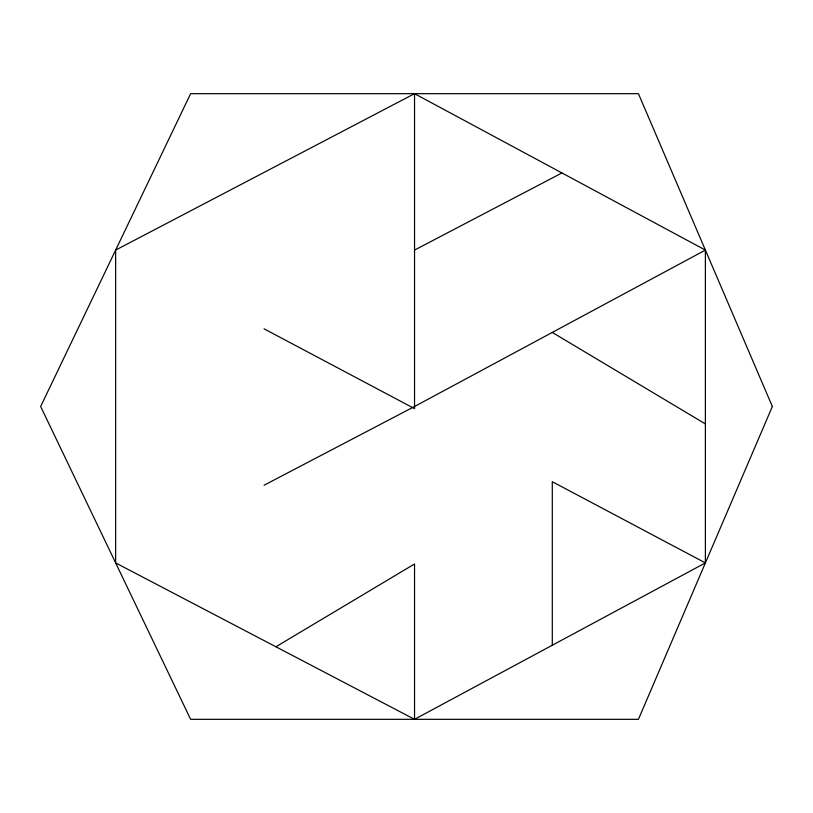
<?xml version="1.0" encoding="UTF-8"?>
<svg xmlns="http://www.w3.org/2000/svg" width="813" height="813" viewBox="0 0 813 813"><rect width="100%" height="100%" fill="white"/><g stroke="black" fill="none" stroke-linecap="round" stroke-linejoin="round"><path stroke-width="1.22" d="M275.902 646.772L414.539 563.978L414.539 719.322L115.639 562.911L115.639 250.089L414.539 93.678L705.389 250.089L705.389 562.911L414.539 719.322M705.389 250.089L414.539 406.5L264.073 485.239M414.539 250.089L561.946 172.945M264.073 328.828L414.539 408.634L414.539 93.678M705.389 562.911L552.291 481.703L552.291 645.237M552.291 332.426L705.389 423.929M772.35 406.5L638.439 719.322L190.628 719.322L40.65 406.5L190.628 93.678L638.439 93.678L772.35 406.5"/></g></svg>
